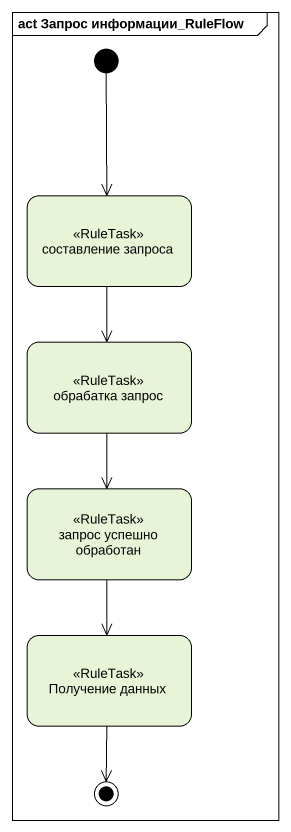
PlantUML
@startuml
mainframe act Запрос информации_RuleFlow
hide empty description
state "составление запроса" as составление_запроса <<RuleTask>>
state "обрабатка запрос" as обрабатка_запрос <<RuleTask>>
state "запрос успешно обработан" as запрос_успешно_обработан <<RuleTask>>
state "Получение данных" as Получение_данных <<RuleTask>>
[*] --> составление_запроса
составление_запроса --> обрабатка_запрос
обрабатка_запрос --> запрос_успешно_обработан
запрос_успешно_обработан --> Получение_данных
Получение_данных --> [*]
@enduml
